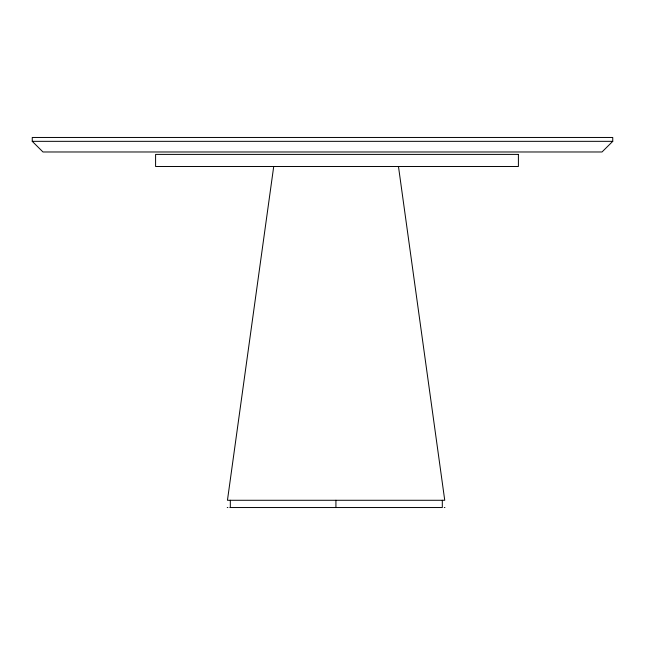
<?xml version="1.0" encoding="UTF-8"?>
<svg xmlns="http://www.w3.org/2000/svg" width="645" height="645" viewBox="0 0 645 645"><rect width="100%" height="100%" fill="white"/><g stroke="black" fill="none" stroke-linecap="round" stroke-linejoin="round"><path stroke-width="0.97" d="M273.714 166.491L227.451 500.278L444.744 500.278L398.473 166.491M612.75 141.336L602.019 151.978L42.981 151.978L32.25 141.336L32.25 137.466L612.75 137.466L612.75 141.336L32.25 141.336M227.25 507.534L227.911 507.534M229.886 507.534L442.309 507.534L442.309 500.278M444.284 507.534L444.937 507.534M335.924 500.278L335.924 507.534M230.321 500.278L230.321 507.534M518.403 154.397L155.59 154.397L155.59 166.491L518.403 166.491L518.403 154.397"/></g></svg>
